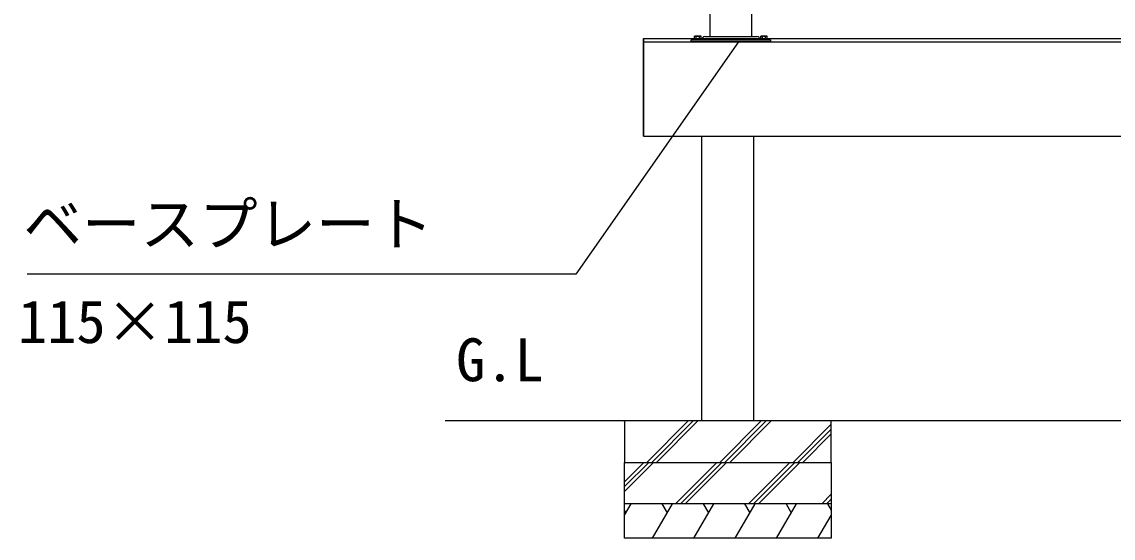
# Model space of a CAD drawing. Units: millimetres, scale not verified. Extents: x -4375 to 4375, y -6498 to 6472.
# Drawn here: x -2236 to -652, y 82 to 831 of the extents above; entities that cross this region are included whole.
import ezdxf
from ezdxf.enums import TextEntityAlignment as Align

# ---------------------------------------------------------------- set-up
doc = ezdxf.new("R2010")
doc.units = ezdxf.units.MM
doc.header["$LTSCALE"] = 30
for name, color, linetype in [('0-1_USER1', 3, 'Continuous'), ('0-2_YKK_A1', 4, 'Continuous'), ('0-3_YKK_D', 6, 'Continuous')]:
    doc.layers.add(name, color=color, linetype=linetype)
doc.styles.add('ＭＳ ゴシック', font='')
doc.styles.get('ＭＳ ゴシック').set_extended_font_data('MS Gothic')

msp = doc.modelspace()

# ---------------------------------------------------------------- linework, layer by layer
at = {"layer": '0-2_YKK_A1'}
for p, q in [((-1237.23, 809.6), (-1237.23, 876.38)), ((-1177.23, 874.1), (-1177.23, 809.6)), ((-1259.23, 810.1), (-1259.84, 809.74)), ((-1259.84, 806.6), (-1259.84, 809.74)), ((-1259.23, 810.1), (-1251.23, 810.1)), ((-1257.54, 806.6), (-1257.54, 809.74)), ((-1252.92, 806.6), (-1252.92, 809.74)), ((-1251.23, 810.1), (-1250.61, 809.74)), ((-1250.61, 806.6), (-1250.61, 809.74)), ((-1244.94, 809.6), (-1169.51, 809.6)), ((-1163.23, 810.1), (-1163.84, 809.74)), ((-1163.84, 806.6), (-1163.84, 809.74)), ((-1163.23, 810.1), (-1155.23, 810.1)), ((-1161.54, 806.6), (-1161.54, 809.74)), ((-1156.92, 806.6), (-1156.92, 809.74)), ((-1155.23, 810.1), (-1154.61, 809.74)), ((-1154.61, 806.6), (-1154.61, 809.74)), ((-1334.23, 806.6), (1314.77, 806.6)), ((-1334.23, 801.6), (1314.77, 801.6)), ((-1264.73, 801.6), (-1264.73, 804.8)), ((-1264.73, 801.6), (-1264.73, 804.8)), ((-1264.73, 804.8), (-1149.73, 804.8)), ((-1149.73, 801.6), (-1264.73, 801.6)), ((-1259.93, 806.6), (-1250.53, 806.6)), ((-1259.93, 805.6), (-1259.93, 806.6)), ((-1259.73, 801.6), (-1159.73, 801.6)), ((-1257.73, 806.6), (-1252.73, 806.6)), ((-1250.53, 806.6), (-1250.53, 805.6)), ((-1248.14, 807.75), (-1249.38, 805.6)), ((-1166.31, 807.75), (-1165.07, 805.6)), ((-1163.93, 806.6), (-1154.53, 806.6)), ((-1163.93, 805.6), (-1163.93, 806.6)), ((-1161.73, 806.6), (-1156.73, 806.6)), ((-1154.53, 806.6), (-1154.53, 805.6)), ((-1149.73, 804.8), (-1149.73, 801.6)), ((-1149.73, 804.8), (-1149.73, 801.6)), ((-1334.23, 664.6), (1314.77, 664.6)), ((1434.25, 251.6), (-1621.73, 251.6)), ((-1361.73, 250.94), (-1361.06, 251.6)), ((-1329.14, 191.6), (-1269.14, 251.6)), ((-1322.07, 191.6), (-1262.07, 251.6)), ((-1315, 191.6), (-1255, 251.6)), ((-1223.07, 191.6), (-1163.07, 251.6)), ((-1216, 191.6), (-1156, 251.6)), ((-1208.93, 191.6), (-1148.93, 251.6)), ((-1117.01, 191.6), (-1061.73, 246.88)), ((-1109.94, 191.6), (-1061.73, 239.81)), ((-1102.86, 191.6), (-1061.73, 232.74)), ((-1361.73, 163.49), (-1333.62, 191.6)), ((-1361.73, 156.42), (-1326.55, 191.6)), ((-1361.73, 149.35), (-1319.48, 191.6)), ((-1287.55, 131.6), (-1227.55, 191.6)), ((-1280.48, 131.6), (-1220.48, 191.6)), ((-1273.41, 131.6), (-1213.41, 191.6)), ((-1181.49, 131.6), (-1121.49, 191.6)), ((-1174.42, 131.6), (-1114.42, 191.6)), ((-1167.35, 131.6), (-1107.35, 191.6)), ((-1075.42, 131.6), (-1061.73, 145.3)), ((-1361.73, 115.06), (-1352.18, 131.6)), ((-1321, 81.6), (-1292.13, 131.6)), ((-1307.36, 131.6), (-1299.74, 118.42)), ((-1260.96, 81.6), (-1232.09, 131.6)), ((-1247.31, 131.6), (-1239.7, 118.42)), ((-1200.91, 81.6), (-1172.05, 131.6)), ((-1187.27, 131.6), (-1179.66, 118.42)), ((-1140.87, 81.6), (-1112, 131.6)), ((-1127.22, 131.6), (-1119.61, 118.42)), ((-1068.35, 131.6), (-1061.73, 138.23)), ((-1067.18, 131.6), (-1061.73, 122.16)), ((-1361.73, 121.77), (-1359.79, 118.42)), ((-1080.82, 81.6), (-1061.73, 114.68))]:
    msp.add_line(p, q, dxfattribs=at)
for points in [[(-1334.23, 806.6), (-1334.23, 664.6), (-1334.23, 806.6)], [(-1174.23, 664.6), (-1174.23, 251.6), (-1249.23, 251.6), (-1249.23, 664.6)], [(-1061.73, 191.6), (-1061.73, 131.6), (-1361.73, 131.6), (-1361.73, 191.6)], [(-1061.73, 131.6), (-1061.73, 81.6), (-1361.73, 81.6), (-1361.73, 131.6)]]:
    msp.add_lwpolyline(points, dxfattribs=at)
for points in [[(-1249.23, 804.8), (-1261.23, 804.8), (-1261.23, 805.6), (-1249.23, 805.6)], [(-1153.23, 804.8), (-1165.23, 804.8), (-1165.23, 805.6), (-1153.23, 805.6)], [(-1361.73, 251.6), (-1361.73, 191.6), (-1061.73, 191.6), (-1061.73, 251.6)]]:
    msp.add_lwpolyline(points, close=True, dxfattribs=at)
for centre, radius, start, end in [((-1258.69, 808.06), 2.04, 55.61575, 124.38425), ((-1255.23, 802.46), 7.64, 72.41205, 107.58795), ((-1251.76, 808.06), 2.04, 55.61575, 124.38425), ((-1244.94, 805.9), 3.7, 90, 149.99999), ((-1169.51, 805.9), 3.7, 30.00001, 90), ((-1162.69, 808.06), 2.04, 55.61575, 124.38425), ((-1159.23, 802.46), 7.64, 72.41205, 107.58795), ((-1155.76, 808.06), 2.04, 55.61575, 124.38425)]:
    msp.add_arc(centre, radius, start, end, dxfattribs=at)
at = {"layer": '0-3_YKK_D'}
msp.add_lwpolyline([(-1196.09, 801.6), (-1432.06, 464.6), (-2228.89, 464.6)], dxfattribs=at)

# ---------------------------------------------------------------- texts
at = {"layer": '0-1_USER1', "style": 'ＭＳ ゴシック'}
msp.add_text('G.L', height=62.32, dxfattribs=at).set_placement((-1606.11, 290.6), align=Align.BOTTOM_LEFT)
at = {"layer": '0-3_YKK_D', "style": 'ＭＳ ゴシック'}
for s, p in [('ベースプレート', (-2234.2, 487.64)), ('115×115', (-2241.93, 345.97))]:
    msp.add_text(s, height=62.32, dxfattribs=at).set_placement(p, align=Align.BOTTOM_LEFT)

doc.saveas('drawing.dxf')
